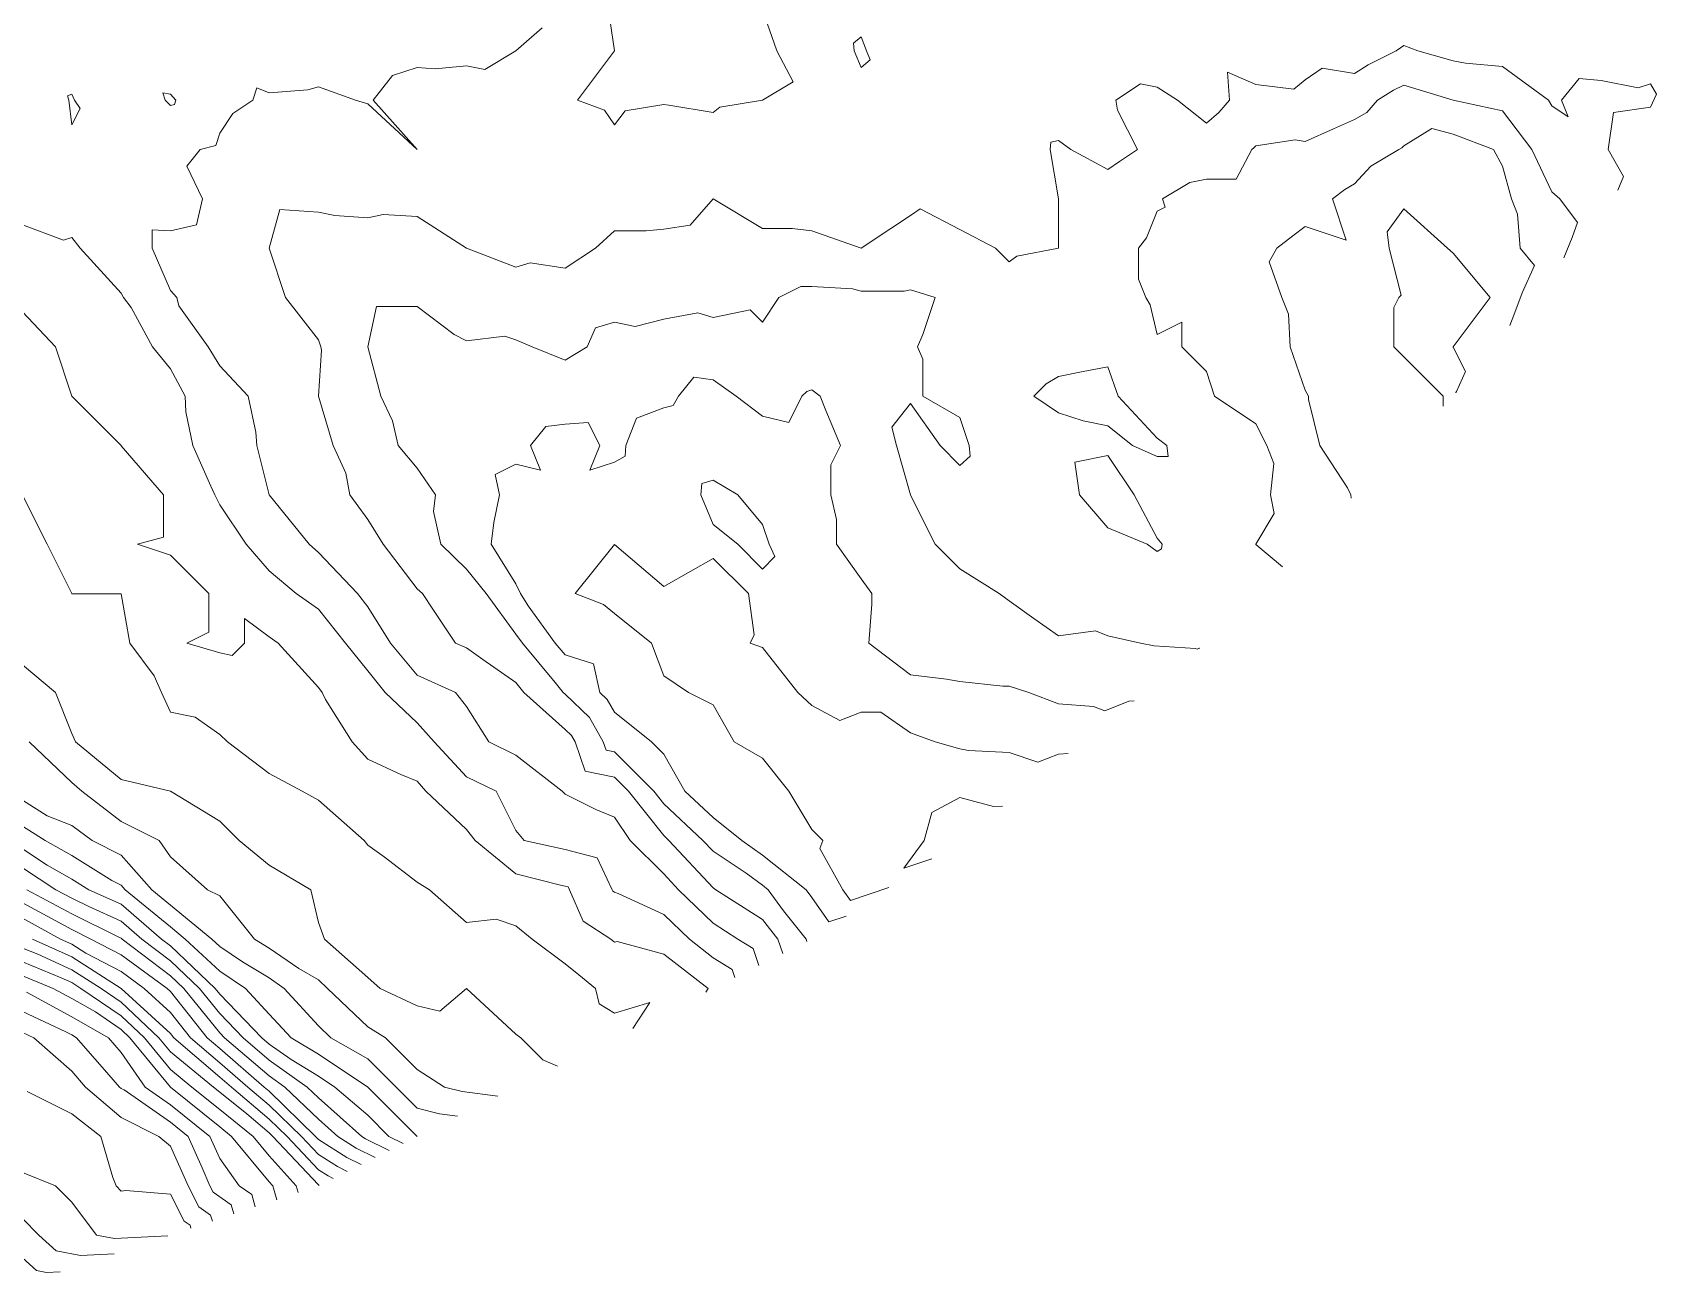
# Model space of a CAD drawing. Extents: x 532589 to 538856, y 6045658 to 6049082.
# Drawn here: x 537628 to 538283, y 6045702 to 6046203 of the extents above; entities that cross this region are included whole.
import ezdxf

# ---------------------------------------------------------------- set-up
doc = ezdxf.new("R2010")
doc.units = 0
doc.header["$LTSCALE"] = 5
doc.layers.add('C-TOPO-MAJR', color=7, linetype='Continuous', lineweight=15, true_color=0xd3aa5f)
doc.layers.add('C-TOPO-MINR', color=7, linetype='Continuous', lineweight=13, true_color=0xe9d5af)

msp = doc.modelspace()

# ---------------------------------------------------------------- linework, layer by layer
at = {"layer": 'C-TOPO-MAJR', "color": 9, "true_color": 0xbfbfbf, "flags": 128}
for points, elevation in [([(537922.562, 6046211.734), (537928.417, 6046195.147), (537934.999, 6046182.71), (537922.562, 6046175.238), (537905.371, 6046172.521), (537902.654, 6046170.259), (537884.738, 6046173.246), (537882.746, 6046173.578), (537867.107, 6046170.969), (537862.837, 6046165.284), (537858.852, 6046171.253), (537847.906, 6046175.238), (537862.837, 6046195.147), (537860.347, 6046212.565)], 4285), ([(537833.639, 6046204.437), (537823.021, 6046195.147), (537810.584, 6046187.675), (537803.112, 6046189.171), (537790.44, 6046187.91), (537783.204, 6046188.514), (537773.25, 6046185.192), (537765.509, 6046175.238), (537783.204, 6046155.33), (537763.296, 6046173.815), (537758.319, 6046175.238), (537743.387, 6046180.671), (537739.117, 6046179.508), (537723.479, 6046178.304), (537718.498, 6046180.219), (537716.836, 6046175.238), (537708.878, 6046169.931), (537703.571, 6046161.973), (537701.91, 6046156.991), (537695.607, 6046155.33), (537690.303, 6046148.689), (537696.544, 6046135.422), (537694.091, 6046124.993), (537683.662, 6046122.54), (537676.196, 6046122.98), (537676.196, 6046115.513), (537683.662, 6046098.452), (537686.153, 6046095.605), (537686.984, 6046092.284), (537698.831, 6046075.697), (537703.571, 6046068.042), (537714.948, 6046055.788), (537718.046, 6046041.313), (537718.499, 6046035.88), (537723.479, 6046015.972), (537739.652, 6045996.063), (537743.387, 6045992.743), (537759.107, 6045976.155), (537763.296, 6045970.848), (537772.419, 6045956.247), (537783.204, 6045943.307), (537798.685, 6045936.338), (537803.112, 6045930.645), (537812.16, 6045916.43), (537823.021, 6045911), (537841.757, 6045896.522), (537842.929, 6045895.277), (537855.371, 6045889.056), (537862.837, 6045885.982), (537869.209, 6045876.613), (537882.746, 6045863.077), (537888.645, 6045856.705), (537902.654, 6045843.197), (537912.608, 6045836.797), (537918.749, 6045832.984), (537921.106, 6045826.114)], 4285), ([(537964.593, 6046195.147), (537962.379, 6046200.84), (537959.313, 6046198.212), (537959.532, 6046195.147), (537962.379, 6046188.504), (537966.001, 6046191.525), (537964.593, 6046195.147)], 4285), ([(537626.654, 6045916.43), (537643.846, 6045899.983), (537647.826, 6045896.522), (537663.754, 6045884.27), (537679.064, 6045876.613), (537683.662, 6045869.973), (537698.59, 6045856.705), (537703.571, 6045854.215), (537717.507, 6045836.797), (537723.479, 6045833.177), (537735.426, 6045824.849), (537743.387, 6045820.349), (537747.005, 6045816.889), (537763.296, 6045801.307), (537770.403, 6045796.98), (537783.204, 6045784.18), (537794.266, 6045777.072), (537801.303, 6045775.263), (537815.706, 6045773.415)], 4280), ([(538019.45, 6045890.417), (538015.817, 6045890.235), (538002.195, 6045893.865), (537990.942, 6045887.867), (537987.816, 6045876.613), (537979.688, 6045865.36), (537990.943, 6045869.112)], 4290), ([(537625.696, 6045856.705), (537643.846, 6045846.909), (537663.131, 6045837.42), (537663.754, 6045837.14), (537664.153, 6045836.797), (537683.662, 6045822.016), (537689.034, 6045816.889), (537703.571, 6045798.931), (537705.448, 6045796.98), (537723.479, 6045781.568), (537729.814, 6045777.072), (537743.387, 6045764.088), (537751.156, 6045757.164), (537758.6, 6045752.468), (537766.261, 6045748.692)], 4275), ([(537623.937, 6045827.543), (537639.579, 6045821.155), (537643.846, 6045819.216), (537647.503, 6045816.889), (537663.754, 6045805.828), (537673.123, 6045796.98), (537683.662, 6045784.182), (537692.318, 6045777.072), (537703.571, 6045767.991), (537716.986, 6045757.164), (537723.479, 6045749.304), (537734.381, 6045737.255), (537735.164, 6045734.514)], 4270), ([(537691.885, 6045720.088), (537691.543, 6045721.287), (537689.225, 6045722.91), (537683.662, 6045733.795), (537665.652, 6045735.358), (537663.754, 6045735.041), (537661.761, 6045737.255), (537660.433, 6045740.577), (537655.555, 6045757.164), (537643.846, 6045766.212), (537625.749, 6045775.26)], 4265)]:
    msp.add_lwpolyline(points, dxfattribs=dict(at, elevation=elevation))
at = {"layer": 'C-TOPO-MINR', "color": 254, "true_color": 0xd9d9d9, "flags": 128}
for points, elevation in [([(538267.823, 6046138.969), (538270.053, 6046144.471), (538263.844, 6046155.33), (538265.98, 6046170.262), (538280.912, 6046172.397), (538283.397, 6046177.724), (538280.912, 6046181.865), (538275.939, 6046180.211), (538261.004, 6046183.202), (538252.154, 6046184.088), (538245.077, 6046175.238), (538247.737, 6046168.597), (538241.095, 6046173.027), (538239.851, 6046175.238), (538221.187, 6046188.812), (538206.255, 6046190.171), (538201.279, 6046191.167), (538187.054, 6046195.147), (538181.37, 6046197.356), (538180.128, 6046196.389), (538178.311, 6046195.147), (538167.077, 6046189.532), (538161.462, 6046186.024), (538148.521, 6046188.18), (538141.554, 6046183.534), (538137.029, 6046179.764), (538121.645, 6046181.611), (538110.266, 6046186.617), (538111.025, 6046175.238), (538106.714, 6046170.261), (538101.737, 6046165.95), (538090.124, 6046175.238), (538081.829, 6046180.477), (538075.194, 6046181.873), (538065.238, 6046175.238), (538065.902, 6046171.257), (538073.865, 6046155.33), (538066.697, 6046150.553), (538061.92, 6046147.367), (538046.985, 6046155.33), (538042.012, 6046158.945), (538038.952, 6046158.39), (538038.699, 6046155.33), (538042.01, 6046135.424), (538042.007, 6046135.422), (538042.007, 6046115.518), (538042.004, 6046115.513), (538025.249, 6046112.368), (538022.104, 6046110.083), (538016.673, 6046115.513), (538002.195, 6046123.099), (537986.269, 6046131.44), (537982.287, 6046128.783), (537974.324, 6046123.477), (537962.379, 6046115.517), (537962.377, 6046115.516), (537942.47, 6046122.542), (537934.507, 6046123.477), (537922.562, 6046123.477), (537902.657, 6046135.422), (537902.654, 6046135.424), (537902.651, 6046135.424), (537902.651, 6046135.422), (537893.362, 6046124.805), (537882.746, 6046123.17), (537875.636, 6046122.623), (537862.837, 6046122.623), (537855.18, 6046115.513), (537842.929, 6046107.55), (537828.874, 6046109.66), (537823.021, 6046107.86), (537803.117, 6046115.513), (537803.112, 6046115.516), (537803.108, 6046115.517), (537783.204, 6046128.396), (537769.515, 6046129.202), (537763.296, 6046127.769), (537750.025, 6046128.784), (537743.387, 6046130.11), (537727.747, 6046131.154), (537723.479, 6046115.521), (537723.477, 6046115.515), (537723.477, 6046115.513), (537723.479, 6046115.505), (537730.117, 6046095.605), (537743.387, 6046078.54), (537744.335, 6046075.697), (537744.631, 6046074.453), (537743.387, 6046055.813), (537743.382, 6046055.793), (537743.386, 6046055.788), (537743.387, 6046055.784), (537749.24, 6046035.88), (537754.446, 6046024.821), (537756.057, 6046015.972), (537763.296, 6046006.022), (537769.425, 6045996.063), (537783.204, 6045978.146), (537785.415, 6045976.155), (537789.845, 6045969.514), (537798.693, 6045956.247), (537803.112, 6045954.258), (537809.739, 6045949.62), (537823.021, 6045940.323), (537826.208, 6045936.338), (537842.929, 6045921.407), (537845.463, 6045918.964), (537846.911, 6045916.43), (537850.977, 6045904.57), (537862.837, 6045902.136), (537868.452, 6045896.522), (537882.746, 6045878.541), (537884.806, 6045876.613), (537902.654, 6045857.442), (537903.76, 6045856.705), (537922.562, 6045844.617), (537928.818, 6045836.797), (537930.817, 6045830.97)], 4286), ([(538246.005, 6046111.696), (538249.292, 6046119.806), (538251.523, 6046125.941), (538244.411, 6046135.422), (538241.095, 6046138.264), (538233.134, 6046155.33), (538221.187, 6046170.909), (538201.288, 6046175.238), (538201.279, 6046175.24), (538201.276, 6046175.241), (538181.37, 6046181.362), (538177.287, 6046179.322), (538170.753, 6046175.238), (538166.438, 6046170.262), (538161.462, 6046167.498), (538153.039, 6046163.753), (538141.554, 6046158.647), (538137.572, 6046159.312), (538121.645, 6046156.858), (538120.936, 6046156.039), (538120.117, 6046155.33), (538113.682, 6046143.385), (538101.737, 6046143.385), (538095.102, 6046142.056), (538084.038, 6046135.422), (538085.142, 6046132.108), (538081.829, 6046130.449), (538077.564, 6046119.778), (538074.367, 6046115.513), (538074.367, 6046103.067), (538077.236, 6046095.605), (538078.986, 6046092.762), (538081.829, 6046080.669), (538091.789, 6046085.657), (538091.789, 6046075.697), (538101.737, 6046065.749), (538105.05, 6046055.788), (538121.645, 6046044.729), (538126.071, 6046035.88), (538128.888, 6046028.637), (538127.62, 6046015.972), (538129.111, 6046008.506), (538121.645, 6045996.08), (538121.642, 6045996.067), (538121.641, 6045996.063), (538121.645, 6045996.055), (538132.501, 6045987.011)], 4287), ([(537644.954, 6046175.238), (537643.846, 6046177.732), (537642.033, 6046177.051), (537642.672, 6046175.238), (537643.846, 6046165.272), (537647.171, 6046171.913), (537644.954, 6046175.238)], 4284), ([(537685.319, 6046173.582), (537685.871, 6046175.238), (537683.662, 6046177.724), (537680.603, 6046178.298), (537681.569, 6046175.238), (537683.662, 6046173.145), (537685.319, 6046173.582)], 4284), ([(538224.187, 6046084.424), (538225.871, 6046088.578), (538229.151, 6046097.597), (538234.205, 6046108.623), (538228.3, 6046115.513), (538227.315, 6046129.294), (538224.808, 6046135.422), (538221.187, 6046148.699), (538217.57, 6046155.33), (538201.279, 6046161.509), (538192.747, 6046163.861), (538181.37, 6046156.859), (538180.66, 6046156.04), (538179.382, 6046155.33), (538168.097, 6046148.695), (538161.462, 6046141.549), (538157.669, 6046139.215), (538152.613, 6046135.422), (538158.149, 6046118.827), (538141.554, 6046124.362), (538136.576, 6046120.491), (538130.175, 6046115.513), (538127.074, 6046110.084), (538132.185, 6046095.605), (538134.918, 6046088.969), (538135.496, 6046075.697), (538141.554, 6046058.272), (538142.878, 6046055.788), (538142.878, 6046054.464), (538147.528, 6046035.88), (538158.622, 6046018.811), (538160.042, 6046015.972), (538160.219, 6046014.729)], 4288), ([(538202.369, 6046057.152), (538202.449, 6046057.349), (538202.606, 6046057.779), (538206.257, 6046065.746), (538201.279, 6046075.672), (538201.254, 6046075.697), (538201.279, 6046075.699), (538216.213, 6046095.605), (538201.279, 6046113.519), (538199.062, 6046115.513), (538181.37, 6046131.445), (538174.734, 6046122.15), (538175.472, 6046115.513), (538180.375, 6046096.6), (538179.38, 6046095.605), (538177.389, 6046091.623), (538177.389, 6046075.697), (538181.37, 6046071.715), (538197.297, 6046055.788), (538197.297, 6046051.807)], 4289), ([(537623.937, 6046124.941), (537640.532, 6046118.827), (537643.846, 6046119.933), (537647.159, 6046115.513), (537663.754, 6046097.418), (537664.752, 6046095.605), (537667.741, 6046091.619), (537676.421, 6046075.697), (537683.662, 6046066.845), (537689.518, 6046055.788), (537689.885, 6046049.566), (537692.621, 6046035.88), (537699.949, 6046019.593), (537701.579, 6046015.972), (537703.571, 6046011.99), (537714.191, 6045996.063), (537723.479, 6045985.345), (537734.341, 6045976.155), (537743.387, 6045969.936), (537754.336, 6045956.247), (537763.296, 6045945.049), (537770.265, 6045936.338), (537783.204, 6045924.016), (537790.13, 6045916.43), (537803.112, 6045902.21), (537815.055, 6045896.522), (537823.021, 6045880.6), (537826.346, 6045876.613), (537842.929, 6045872.928), (537855.811, 6045869.587), (537861.972, 6045856.705), (537862.234, 6045856.102), (537862.837, 6045855.71), (537864.368, 6045855.174), (537882.746, 6045846.752), (537893.134, 6045836.797), (537902.654, 6045829.247), (537910.278, 6045824.513), (537911.394, 6045821.259)], 4284), ([(538099.083, 6045954.124), (538098.894, 6045954.114), (538098.005, 6045953.759), (538097.314, 6045954.035), (538080.659, 6045955.077), (538075.195, 6045956.247), (538061.92, 6045959.089), (538056.945, 6045961.222), (538042.012, 6045959.085), (538032.064, 6045966.195), (538022.104, 6045973.316), (538018.127, 6045976.155), (538002.195, 6045986.108), (537992.24, 6045996.063), (537982.299, 6046015.96), (537982.295, 6046015.972), (537982.287, 6046015.98), (537976.601, 6046035.88), (537974.824, 6046043.344), (537982.287, 6046052.95), (537994.23, 6046035.88), (538002.195, 6046027.914), (538006.387, 6046031.689), (538005.987, 6046035.88), (538002.195, 6046047.256), (537987.254, 6046055.788), (537987.254, 6046070.73), (537985.126, 6046075.697), (537987.254, 6046080.663), (537992.239, 6046095.605), (537982.287, 6046098.748), (537979.691, 6046098.201), (537962.379, 6046098.201), (537958.866, 6046099.118), (537942.47, 6046100.03), (537938.046, 6046100.03), (537929.197, 6046095.605), (537922.562, 6046085.648), (537917.587, 6046090.63), (537902.654, 6046087.642), (537896.526, 6046089.477), (537882.746, 6046086.896), (537871.135, 6046083.994), (537862.837, 6046085.65), (537855.179, 6046083.355), (537851.778, 6046075.697), (537842.929, 6046070.387), (537829.651, 6046075.697), (537823.021, 6046078.539), (537818.599, 6046080.119), (537803.112, 6046078.18), (537798.146, 6046080.663), (537783.204, 6046092.091), (537766.81, 6046092.091), (537763.296, 6046075.713), (537763.292, 6046075.7), (537763.293, 6046075.697), (537763.296, 6046075.687), (537768.537, 6046055.788), (537773.251, 6046045.833), (537775.545, 6046035.88), (537783.204, 6046026.827), (537790.667, 6046015.972), (537789.837, 6046009.338), (537792.725, 6045996.063), (537803.112, 6045986.107), (537811.074, 6045976.155), (537823.021, 6045959.867), (537825.676, 6045956.247), (537838.957, 6045940.31), (537842.135, 6045936.338), (537842.929, 6045935.629), (537852.702, 6045926.203), (537858.288, 6045916.43), (537859.449, 6045913.042), (537862.837, 6045912.347), (537878.662, 6045896.522), (537882.746, 6045891.385), (537898.534, 6045876.613), (537902.654, 6045872.188), (537915.927, 6045863.34), (537922.562, 6045858.515), (537924.86, 6045856.705), (537931.095, 6045848.173), (537940.195, 6045836.797), (537940.528, 6045835.826)], 4287), ([(537623.937, 6046089.915), (537637.207, 6046075.697), (537643.846, 6046055.798), (537643.851, 6046055.788), (537663.754, 6046035.885), (537663.758, 6046035.88), (537663.778, 6046035.856), (537680.819, 6046015.972), (537680.819, 6045998.906), (537670.379, 6045996.063), (537683.662, 6045991.639), (537699.146, 6045976.155), (537699.146, 6045960.671), (537690.288, 6045956.247), (537703.571, 6045952.265), (537708.545, 6045951.272), (537713.528, 6045956.247), (537713.528, 6045966.198), (537723.479, 6045958.734), (537727.096, 6045956.247), (537743.387, 6045938.324), (537744.806, 6045936.338), (537746.226, 6045933.5), (537757.012, 6045916.43), (537763.296, 6045909.406), (537776.567, 6045903.159), (537783.204, 6045900.503), (537786.717, 6045896.522), (537803.112, 6045881.038), (537806.575, 6045876.613), (537823.021, 6045863.104), (537841.034, 6045858.6), (537842.929, 6045858.179), (537844.099, 6045857.875), (537844.659, 6045856.705), (537850.169, 6045844.037), (537861.308, 6045836.797), (537862.152, 6045836.111), (537862.837, 6045835.554), (537863.883, 6045835.751), (537882.746, 6045830.672), (537900.664, 6045816.889), (537899.705, 6045815.414)], 4283), ([(538072.539, 6045932.888), (538070.453, 6045932.784), (538060.678, 6045928.874), (538056.233, 6045930.651), (538042.012, 6045931.746), (538030.067, 6045936.338), (538022.104, 6045938.827), (538019.615, 6045938.827), (538002.195, 6045940.764), (537996.885, 6045941.648), (537982.287, 6045943.362), (537965.441, 6045956.247), (537966.645, 6045971.889), (537966.645, 6045976.155), (537962.379, 6045982.13), (537952.426, 6045996.063), (537952.426, 6046006.017), (537950.211, 6046015.972), (537950.211, 6046028.14), (537954.081, 6046035.88), (537948.157, 6046050.102), (537945.788, 6046055.788), (537942.47, 6046058.442), (537940.48, 6046057.779), (537938.489, 6046055.788), (537933.18, 6046045.171), (537922.562, 6046047.825), (537911.944, 6046055.788), (537902.654, 6046062.424), (537894.913, 6046063.529), (537888.718, 6046055.788), (537886.478, 6046052.056), (537882.746, 6046051.195), (537871.684, 6046046.942), (537867.43, 6046035.88), (537867.102, 6046031.615), (537862.837, 6046029.243), (537852.885, 6046025.928), (537856.865, 6046035.88), (537852.219, 6046045.171), (537842.929, 6046044.589), (537835.188, 6046043.621), (537828.993, 6046035.88), (537832.973, 6046025.928), (537823.021, 6046028.418), (537814.721, 6046024.271), (537816.382, 6046015.972), (537814.173, 6046004.911), (537813.066, 6045996.063), (537823.021, 6045980.134), (537824.915, 6045976.155), (537827.996, 6045971.18), (537838.949, 6045956.247), (537842.929, 6045951.471), (537854.392, 6045947.802), (537856.939, 6045936.338), (537859.942, 6045933.443), (537862.837, 6045928.376), (537877.768, 6045916.43), (537882.746, 6045911.452), (537891.278, 6045896.522), (537902.654, 6045885.903), (537914.266, 6045876.613), (537922.562, 6045870.58), (537940.173, 6045856.705), (537942.47, 6045853.561), (537949.395, 6045843.721), (537956.32, 6045846.03)], 4288), ([(538085.81, 6046035.88), (538081.829, 6046038.944), (538066.188, 6046055.788), (538061.92, 6046067.743), (538051.96, 6046065.749), (538042.012, 6046063.757), (538037.034, 6046060.766), (538032.049, 6046055.788), (538042.012, 6046049.15), (538051.975, 6046045.825), (538061.92, 6046043.834), (538071.865, 6046035.88), (538081.829, 6046031.456), (538086.253, 6046031.456), (538085.81, 6046035.88)], 4286), ([(538083.638, 6045994.254), (538083.82, 6045996.063), (538081.829, 6045998.551), (538072.537, 6046015.972), (538061.92, 6046031.903), (538048.647, 6046029.245), (538050.545, 6046015.972), (538061.92, 6046002.698), (538077.847, 6045996.063), (538081.829, 6045993.22), (538083.638, 6045994.254)], 4286), ([(537623.937, 6046015.923), (537633.898, 6045996.063), (537643.797, 6045976.204), (537643.84, 6045976.155), (537643.846, 6045976.15), (537643.858, 6045976.143), (537663.754, 6045976.143), (537667.217, 6045956.247), (537677.032, 6045942.969), (537680.045, 6045936.338), (537683.662, 6045928.38), (537693.613, 6045926.387), (537703.571, 6045919.273), (537706.633, 6045916.43), (537723.479, 6045903.546), (537736.75, 6045896.522), (537743.387, 6045892.789), (537761.877, 6045876.613), (537763.296, 6045874.628), (537769.921, 6045869.988), (537783.204, 6045859.767), (537788.179, 6045856.705), (537803.112, 6045843.432), (537815.057, 6045844.76), (537823.021, 6045842.107), (537829.659, 6045836.797), (537842.929, 6045826.843), (537848.421, 6045822.38), (537855.179, 6045816.889), (537856.616, 6045810.667), (537862.837, 6045806.936), (537877.063, 6045811.206), (537870.214, 6045800.668)], 4282), ([(537925.217, 6045996.063), (537922.562, 6046004.032), (537912.614, 6046015.972), (537902.654, 6046021.945), (537898.057, 6046020.568), (537897.674, 6046015.972), (537902.654, 6046004.017), (537912.599, 6045996.063), (537922.562, 6045986.1), (537927.54, 6045991.086), (537925.217, 6045996.063)], 4289), ([(538045.994, 6045911.653), (538042.013, 6045911.453), (538033.718, 6045908.136), (538022.104, 6045912.007), (538005.707, 6045912.919), (538002.195, 6045913.587), (537992.247, 6045916.43), (537982.287, 6045919.944), (537970.332, 6045928.385), (537962.379, 6045928.385), (537953.843, 6045924.966), (537942.47, 6045931.03), (537936.784, 6045936.338), (537922.562, 6045954.434), (537917.579, 6045956.247), (537919.237, 6045959.572), (537916.878, 6045976.155), (537902.654, 6045990.379), (537893.608, 6045985.201), (537882.746, 6045978.998), (537862.861, 6045996.039), (537862.837, 6045996.057), (537846.915, 6045976.155), (537858.411, 6045971.729), (537862.837, 6045968.189), (537877.768, 6045956.247), (537882.746, 6045942.983), (537892.712, 6045936.338), (537902.654, 6045931.36), (537911.18, 6045916.43), (537922.562, 6045909.793), (537933.182, 6045896.522), (537942.47, 6045881.033), (537946.89, 6045876.613), (537945.784, 6045873.3), (537955.004, 6045856.705), (537958.05, 6045852.376), (537973.631, 6045857.571)], 4289), ([(537623.937, 6045947.398), (537637.211, 6045936.338), (537643.846, 6045919.748), (537645.267, 6045916.43), (537663.754, 6045901.208), (537683.656, 6045896.522), (537683.662, 6045896.52), (537683.666, 6045896.518), (537703.571, 6045884.355), (537711.313, 6045876.613), (537723.479, 6045866.658), (537740.328, 6045856.705), (537743.387, 6045843.438), (537745.875, 6045836.797), (537763.296, 6045821.313), (537768.273, 6045816.889), (537783.204, 6045809.86), (537792.394, 6045807.699), (537803.112, 6045816.885), (537803.137, 6045816.864), (537823.021, 6045798.402), (537825.011, 6045796.98), (537833.97, 6045788.021), (537839.865, 6045785.494)], 4281), ([(537623.937, 6045892.855), (537633.89, 6045886.569), (537643.846, 6045882.673), (537652.043, 6045876.613), (537663.754, 6045870.579), (537676.129, 6045856.705), (537683.662, 6045850.512), (537700.343, 6045836.797), (537703.571, 6045833.811), (537712.756, 6045827.611), (537723.479, 6045821.112), (537729.539, 6045816.889), (537743.387, 6045801.72), (537748.364, 6045796.98), (537763.296, 6045788.448), (537774.672, 6045777.072), (537783.204, 6045768.54), (537792.254, 6045766.214), (537799.456, 6045765.29)], 4279), ([(537623.937, 6045882.377), (537633.063, 6045876.613), (537643.846, 6045870.452), (537660.021, 6045860.438), (537663.754, 6045858.514), (537665.368, 6045856.705), (537683.662, 6045841.664), (537689.582, 6045836.797), (537703.571, 6045823.856), (537713.893, 6045816.889), (537723.479, 6045806.538), (537732.328, 6045796.98), (537743.387, 6045790.344), (537763.292, 6045777.075), (537763.296, 6045777.073), (537763.297, 6045777.072), (537783.204, 6045757.165), (537783.205, 6045757.165), (537783.206, 6045757.165)], 4278), ([(537623.937, 6045873.168), (537633.891, 6045866.66), (537643.846, 6045860.972), (537650.737, 6045856.705), (537663.754, 6045850.87), (537680.079, 6045836.797), (537683.662, 6045834.082), (537701.674, 6045816.889), (537703.571, 6045814.546), (537720.474, 6045796.98), (537723.479, 6045794.412), (537732.325, 6045788.134), (537743.387, 6045781.496), (537750.024, 6045777.072), (537763.296, 6045765.696), (537771.828, 6045757.164), (537777.557, 6045754.34)], 4277), ([(537623.937, 6045865.512), (537637.405, 6045856.705), (537643.846, 6045853.229), (537650.689, 6045849.862), (537663.754, 6045844.005), (537672.116, 6045836.797), (537683.662, 6045828.049), (537695.354, 6045816.889), (537703.571, 6045806.739), (537712.961, 6045796.98), (537723.479, 6045787.99), (537738.863, 6045777.072), (537743.387, 6045772.744), (537760.868, 6045757.164), (537762.357, 6045756.224), (537771.909, 6045751.516)], 4276), ([(537623.937, 6045851.418), (537635.607, 6045845.036), (537643.846, 6045840.589), (537651.553, 6045836.797), (537663.754, 6045830.386), (537682.273, 6045816.889), (537683.662, 6045815.617), (537698.509, 6045796.98), (537703.571, 6045792.652), (537721.489, 6045777.072), (537723.479, 6045775.39), (537742.232, 6045757.164), (537743.387, 6045755.938), (537754.844, 6045748.712), (537760.613, 6045745.868)], 4274), ([(537623.937, 6045845.196), (537639.295, 6045836.797), (537643.846, 6045834.729), (537649.534, 6045831.109), (537663.754, 6045823.637), (537673.013, 6045816.889), (537683.662, 6045807.146), (537691.761, 6045796.98), (537703.571, 6045786.881), (537714.852, 6045777.072), (537723.479, 6045769.782), (537736.462, 6045757.164), (537743.387, 6045749.812), (537751.088, 6045744.956), (537754.965, 6045743.044)], 4273), ([(537623.937, 6045833.151), (537630.1, 6045830.635), (537643.846, 6045824.387), (537655.628, 6045816.889), (537663.754, 6045811.358), (537678.978, 6045796.98), (537683.662, 6045791.293), (537700.974, 6045777.072), (537703.571, 6045774.976), (537714.433, 6045766.21), (537723.479, 6045758.565), (537724.921, 6045757.164), (537743.387, 6045737.561), (537743.575, 6045737.443), (537743.67, 6045737.396)], 4271), ([(537627.918, 6045836.797), (537643.846, 6045829.558), (537663.753, 6045816.889), (537663.754, 6045816.888), (537663.766, 6045816.876), (537683.662, 6045798.675), (537685.012, 6045796.98), (537703.571, 6045781.111), (537708.216, 6045777.072), (537723.479, 6045764.173), (537730.691, 6045757.164), (537743.387, 6045743.687), (537747.331, 6045741.199), (537749.317, 6045740.22)], 4272), ([(537623.937, 6045821.936), (537636.295, 6045816.889), (537643.846, 6045812.834), (537653.366, 6045807.369), (537663.754, 6045800.298), (537667.267, 6045796.98), (537683.662, 6045777.072), (537683.663, 6045777.072), (537703.571, 6045761.005), (537708.331, 6045757.164), (537723.479, 6045738.826), (537724.9, 6045737.255), (537726.508, 6045731.629)], 4269), ([(537625.53, 6045815.296), (537643.846, 6045805.46), (537658.617, 6045796.98), (537663.754, 6045791.082), (537673.454, 6045777.072), (537683.662, 6045769.962), (537699.589, 6045757.164), (537703.571, 6045748.205), (537711.392, 6045737.255), (537716.427, 6045733.729), (537717.853, 6045728.744)], 4268), ([(537709.197, 6045725.858), (537708.132, 6045729.582), (537700.936, 6045734.621), (537699.59, 6045737.255), (537696.404, 6045744.421), (537690.741, 6045757.164), (537683.662, 6045762.852), (537664.922, 6045775.904), (537663.754, 6045776.488), (537663.069, 6045777.072), (537658.788, 6045782.038), (537645.773, 6045796.98), (537643.846, 6045798.086), (537641.456, 6045799.37), (537623.937, 6045807.569)], 4267), ([(537700.541, 6045722.973), (537699.838, 6045725.435), (537695.081, 6045728.765), (537690.742, 6045737.255), (537683.662, 6045753.183), (537678.979, 6045757.164), (537663.754, 6045764.776), (537649.338, 6045777.072), (537643.846, 6045783.443), (537628.46, 6045796.98), (537623.937, 6045799.097)], 4266), ([(537682.577, 6045716.985), (537661.006, 6045715.973), (537653.795, 6045717.347), (537643.846, 6045730.616), (537637.207, 6045737.255), (537623.937, 6045742.564)], 4264), ([(537660.858, 6045709.745), (537647.277, 6045709.108), (537637.475, 6045710.976), (537630.572, 6045717.347), (537623.937, 6045723.982)], 4263), ([(537639.139, 6045702.506), (537633.547, 6045702.244), (537629.511, 6045703.013), (537623.937, 6045708.157)], 4262)]:
    msp.add_lwpolyline(points, dxfattribs=dict(at, elevation=elevation))

doc.saveas('drawing.dxf')
